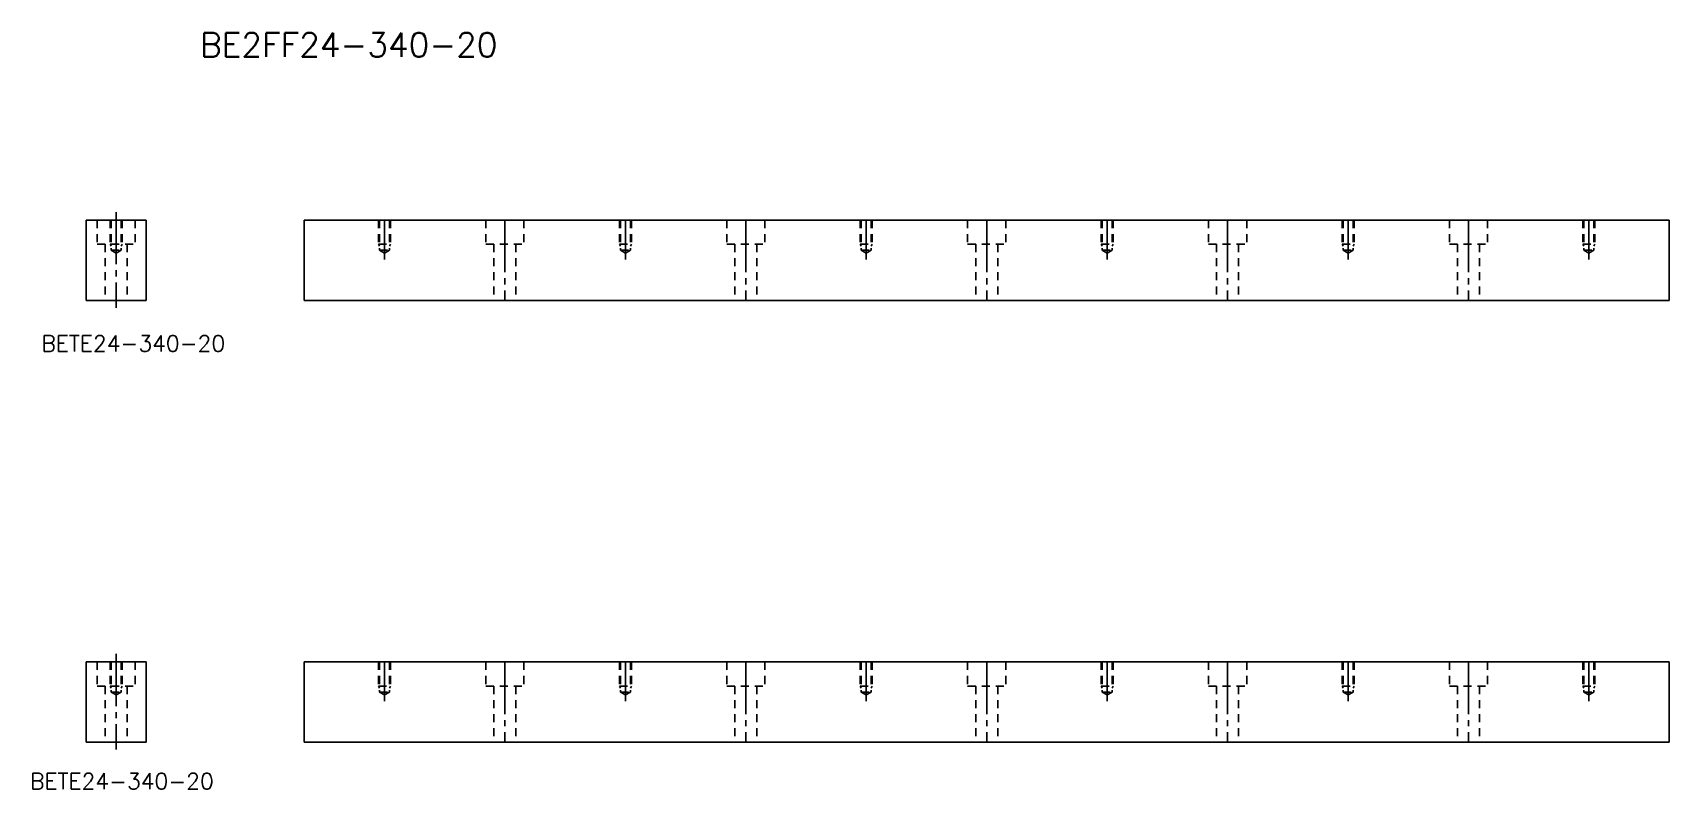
# Model space of a CAD drawing. Extents: x -9 to 398, y -73 to 116.
import ezdxf

# ---------------------------------------------------------------- set-up
doc = ezdxf.new("R2010")
doc.units = 0
doc.header["$MEASUREMENT"] = 0
doc.linetypes.add('CENTER', pattern=[17.5, 13, -1.5, 1.5, -1.5])
doc.linetypes.add('DASHED', pattern=[3.5, 2, -1.5])
doc.layers.get('0').update_dxf_attribs({"linetype": 'CONTINUOUS'})
doc.layers.add('CENTER', color=1, linetype='CENTER')
doc.styles.get("Standard").update_dxf_attribs({"font": 'txt.shx', "bigfont": '@extfont2.shx'})

msp = doc.modelspace()

# ---------------------------------------------------------------- linework, layer by layer
at = {"color": 7, "linetype": 'Continuous'}
for p, q in [((4, 68.96), (4, 48.96)), ((4, 68.96), (19, 68.96)), ((19, 68.96), (19, 48.96)), ((58.33, 68.96), (398.33, 68.96)), ((58.33, 68.96), (58.33, 48.96)), ((398.33, 68.96), (398.33, 48.96)), ((4, 48.96), (19, 48.96)), ((58.33, 48.96), (398.33, 48.96)), ((4, -41.04), (4, -61.04)), ((4, -41.04), (19, -41.04)), ((19, -41.04), (19, -61.04)), ((58.33, -41.04), (398.33, -41.04)), ((58.33, -41.04), (58.33, -61.04)), ((398.33, -41.04), (398.33, -61.04)), ((4, -61.04), (19, -61.04)), ((58.33, -61.04), (398.33, -61.04))]:
    msp.add_line(p, q, dxfattribs=at)
at = {"color": 3, "linetype": 'DASHED'}
for p, q in [((6.75, 68.96), (6.75, 62.96)), ((10, 68.96), (10, 62.96)), ((10.25, 68.96), (10.25, 61.46)), ((12.75, 68.96), (12.75, 61.46)), ((13, 68.96), (13, 62.96)), ((16.25, 68.96), (16.25, 62.96)), ((76.83, 68.96), (76.83, 62.96)), ((77.08, 68.96), (77.08, 61.46)), ((79.58, 68.96), (79.58, 61.46)), ((79.83, 68.96), (79.83, 62.96)), ((103.58, 68.96), (103.58, 62.96)), ((113.08, 68.96), (113.08, 62.96)), ((136.83, 68.96), (136.83, 62.96)), ((137.08, 68.96), (137.08, 61.46)), ((139.58, 68.96), (139.58, 61.46)), ((139.83, 68.96), (139.83, 62.96)), ((163.58, 68.96), (163.58, 62.96)), ((173.08, 68.96), (173.08, 62.96)), ((196.83, 68.96), (196.83, 62.96)), ((197.08, 68.96), (197.08, 61.46)), ((199.58, 68.96), (199.58, 61.46)), ((199.83, 68.96), (199.83, 62.96)), ((223.58, 68.96), (223.58, 62.96)), ((233.08, 68.96), (233.08, 62.96)), ((256.83, 68.96), (256.83, 62.96)), ((257.08, 68.96), (257.08, 61.46)), ((259.58, 68.96), (259.58, 61.46)), ((259.83, 68.96), (259.83, 62.96)), ((283.58, 68.96), (283.58, 62.96)), ((293.08, 68.96), (293.08, 62.96)), ((316.83, 68.96), (316.83, 62.96)), ((317.08, 68.96), (317.08, 61.46)), ((319.58, 68.96), (319.58, 61.46)), ((319.83, 68.96), (319.83, 62.96)), ((343.58, 68.96), (343.58, 62.96)), ((353.08, 68.96), (353.08, 62.96)), ((376.83, 68.96), (376.83, 62.96)), ((377.08, 68.96), (377.08, 61.46)), ((379.58, 68.96), (379.58, 61.46)), ((379.83, 68.96), (379.83, 62.96)), ((6.75, 62.96), (16.25, 62.96)), ((8.75, 62.96), (8.75, 48.96)), ((10.25, 62.46), (10, 62.96)), ((10, 62.96), (13, 62.96)), ((10.25, 61.46), (11.5, 60.74)), ((10.25, 61.46), (12.75, 61.46)), ((11.5, 60.74), (12.75, 61.46)), ((13, 62.96), (12.75, 62.46)), ((14.25, 62.96), (14.25, 48.96)), ((76.83, 62.96), (79.83, 62.96)), ((77.08, 62.46), (76.83, 62.96)), ((77.08, 61.46), (79.58, 61.46)), ((77.08, 61.46), (78.33, 60.74)), ((78.33, 60.74), (79.58, 61.46)), ((79.83, 62.96), (79.58, 62.46)), ((103.58, 62.96), (113.08, 62.96)), ((105.58, 62.96), (105.58, 48.96)), ((111.08, 62.96), (111.08, 48.96)), ((137.08, 62.46), (136.83, 62.96)), ((136.83, 62.96), (139.83, 62.96)), ((137.08, 61.46), (138.33, 60.74)), ((137.08, 61.46), (139.58, 61.46)), ((138.33, 60.74), (139.58, 61.46)), ((139.83, 62.96), (139.58, 62.46)), ((163.58, 62.96), (173.08, 62.96)), ((165.58, 62.96), (165.58, 48.96)), ((171.08, 62.96), (171.08, 48.96)), ((197.08, 62.46), (196.83, 62.96)), ((196.83, 62.96), (199.83, 62.96)), ((197.08, 61.46), (198.33, 60.74)), ((197.08, 61.46), (199.58, 61.46)), ((198.33, 60.74), (199.58, 61.46)), ((199.83, 62.96), (199.58, 62.46)), ((223.58, 62.96), (233.08, 62.96)), ((225.58, 62.96), (225.58, 48.96)), ((231.08, 62.96), (231.08, 48.96)), ((257.08, 62.46), (256.83, 62.96)), ((256.83, 62.96), (259.83, 62.96)), ((257.08, 61.46), (258.33, 60.74)), ((257.08, 61.46), (259.58, 61.46)), ((258.33, 60.74), (259.58, 61.46)), ((259.83, 62.96), (259.58, 62.46)), ((283.58, 62.96), (293.08, 62.96)), ((285.58, 62.96), (285.58, 48.96)), ((291.08, 62.96), (291.08, 48.96)), ((317.08, 62.46), (316.83, 62.96)), ((316.83, 62.96), (319.83, 62.96)), ((317.08, 61.46), (318.33, 60.74)), ((317.08, 61.46), (319.58, 61.46)), ((318.33, 60.74), (319.58, 61.46)), ((319.83, 62.96), (319.58, 62.46)), ((343.58, 62.96), (353.08, 62.96)), ((345.58, 62.96), (345.58, 48.96)), ((351.08, 62.96), (351.08, 48.96)), ((377.08, 62.46), (376.83, 62.96)), ((376.83, 62.96), (379.83, 62.96)), ((377.08, 61.46), (378.33, 60.74)), ((377.08, 61.46), (379.58, 61.46)), ((378.33, 60.74), (379.58, 61.46)), ((379.83, 62.96), (379.58, 62.46)), ((6.75, -41.04), (6.75, -47.04)), ((10, -41.04), (10, -47.04)), ((10.25, -41.04), (10.25, -48.54)), ((12.75, -41.04), (12.75, -48.54)), ((13, -41.04), (13, -47.04)), ((16.25, -41.04), (16.25, -47.04)), ((76.83, -41.04), (76.83, -47.04)), ((77.08, -41.04), (77.08, -48.54)), ((79.58, -41.04), (79.58, -48.54)), ((79.83, -41.04), (79.83, -47.04)), ((103.58, -41.04), (103.58, -47.04)), ((113.08, -41.04), (113.08, -47.04)), ((136.83, -41.04), (136.83, -47.04)), ((137.08, -41.04), (137.08, -48.54)), ((139.58, -41.04), (139.58, -48.54)), ((139.83, -41.04), (139.83, -47.04)), ((163.58, -41.04), (163.58, -47.04)), ((173.08, -41.04), (173.08, -47.04)), ((196.83, -41.04), (196.83, -47.04)), ((197.08, -41.04), (197.08, -48.54)), ((199.58, -41.04), (199.58, -48.54)), ((199.83, -41.04), (199.83, -47.04)), ((223.58, -41.04), (223.58, -47.04)), ((233.08, -41.04), (233.08, -47.04)), ((256.83, -41.04), (256.83, -47.04)), ((257.08, -41.04), (257.08, -48.54)), ((259.58, -41.04), (259.58, -48.54)), ((259.83, -41.04), (259.83, -47.04)), ((283.58, -41.04), (283.58, -47.04)), ((293.08, -41.04), (293.08, -47.04)), ((316.83, -41.04), (316.83, -47.04)), ((317.08, -41.04), (317.08, -48.54)), ((319.58, -41.04), (319.58, -48.54)), ((319.83, -41.04), (319.83, -47.04)), ((343.58, -41.04), (343.58, -47.04)), ((353.08, -41.04), (353.08, -47.04)), ((376.83, -41.04), (376.83, -47.04)), ((377.08, -41.04), (377.08, -48.54)), ((379.58, -41.04), (379.58, -48.54)), ((379.83, -41.04), (379.83, -47.04)), ((6.75, -47.04), (16.25, -47.04)), ((8.75, -47.04), (8.75, -61.04)), ((10.25, -47.54), (10, -47.04)), ((10, -47.04), (13, -47.04)), ((10.25, -48.54), (11.5, -49.26)), ((10.25, -48.54), (12.75, -48.54)), ((11.5, -49.26), (12.75, -48.54)), ((13, -47.04), (12.75, -47.54)), ((14.25, -47.04), (14.25, -61.04)), ((76.83, -47.04), (79.83, -47.04)), ((77.08, -47.54), (76.83, -47.04)), ((77.08, -48.54), (79.58, -48.54)), ((77.08, -48.54), (78.33, -49.26)), ((78.33, -49.26), (79.58, -48.54)), ((79.83, -47.04), (79.58, -47.54)), ((103.58, -47.04), (113.08, -47.04)), ((105.58, -47.04), (105.58, -61.04)), ((111.08, -47.04), (111.08, -61.04)), ((137.08, -47.54), (136.83, -47.04)), ((136.83, -47.04), (139.83, -47.04)), ((137.08, -48.54), (138.33, -49.26)), ((137.08, -48.54), (139.58, -48.54)), ((138.33, -49.26), (139.58, -48.54)), ((139.83, -47.04), (139.58, -47.54)), ((163.58, -47.04), (173.08, -47.04)), ((165.58, -47.04), (165.58, -61.04)), ((171.08, -47.04), (171.08, -61.04)), ((197.08, -47.54), (196.83, -47.04)), ((196.83, -47.04), (199.83, -47.04)), ((197.08, -48.54), (198.33, -49.26)), ((197.08, -48.54), (199.58, -48.54)), ((198.33, -49.26), (199.58, -48.54)), ((199.83, -47.04), (199.58, -47.54)), ((223.58, -47.04), (233.08, -47.04)), ((225.58, -47.04), (225.58, -61.04)), ((231.08, -47.04), (231.08, -61.04)), ((257.08, -47.54), (256.83, -47.04)), ((256.83, -47.04), (259.83, -47.04)), ((257.08, -48.54), (258.33, -49.26)), ((257.08, -48.54), (259.58, -48.54)), ((258.33, -49.26), (259.58, -48.54)), ((259.83, -47.04), (259.58, -47.54)), ((283.58, -47.04), (293.08, -47.04)), ((285.58, -47.04), (285.58, -61.04)), ((291.08, -47.04), (291.08, -61.04)), ((317.08, -47.54), (316.83, -47.04)), ((316.83, -47.04), (319.83, -47.04)), ((317.08, -48.54), (318.33, -49.26)), ((317.08, -48.54), (319.58, -48.54)), ((318.33, -49.26), (319.58, -48.54)), ((319.83, -47.04), (319.58, -47.54)), ((343.58, -47.04), (353.08, -47.04)), ((345.58, -47.04), (345.58, -61.04)), ((351.08, -47.04), (351.08, -61.04)), ((377.08, -47.54), (376.83, -47.04)), ((376.83, -47.04), (379.83, -47.04)), ((377.08, -48.54), (378.33, -49.26)), ((377.08, -48.54), (379.58, -48.54)), ((378.33, -49.26), (379.58, -48.54)), ((379.83, -47.04), (379.58, -47.54))]:
    msp.add_line(p, q, dxfattribs=at)
at = {"layer": 'CENTER', "color": 1, "linetype": 'CENTER'}
for p, q in [((11.5, 70.95), (11.5, 47.15)), ((78.33, 68.96), (78.33, 59.17)), ((108.33, 68.96), (108.33, 48.96)), ((138.33, 68.96), (138.33, 59.17)), ((168.33, 68.96), (168.33, 48.96)), ((198.33, 68.96), (198.33, 59.17)), ((228.33, 68.96), (228.33, 48.96)), ((258.33, 68.96), (258.33, 59.17)), ((288.33, 68.96), (288.33, 48.96)), ((318.33, 68.96), (318.33, 59.17)), ((348.33, 68.96), (348.33, 48.96)), ((378.33, 68.96), (378.33, 59.17)), ((11.5, -39.05), (11.5, -62.85)), ((78.33, -41.04), (78.33, -50.83)), ((108.33, -41.04), (108.33, -61.04)), ((138.33, -41.04), (138.33, -50.83)), ((168.33, -41.04), (168.33, -61.04)), ((198.33, -41.04), (198.33, -50.83)), ((228.33, -41.04), (228.33, -61.04)), ((258.33, -41.04), (258.33, -50.83)), ((288.33, -41.04), (288.33, -61.04)), ((318.33, -41.04), (318.33, -50.83)), ((348.33, -41.04), (348.33, -61.04)), ((378.33, -41.04), (378.33, -50.83))]:
    msp.add_line(p, q, dxfattribs=at)

# ---------------------------------------------------------------- texts
at = {"color": 7, "linetype": 'Continuous'}
for s, height, p in [('BE2FF24-340-20', 6, (32.41, 109.6)), ('BETE24-340-20', 4, (-7.13, 36.24)), ('BETE24-340-20', 4, (-9.96, -72.74))]:
    msp.add_text(s, height=height, dxfattribs=at).set_placement(p)

doc.saveas('drawing.dxf')
